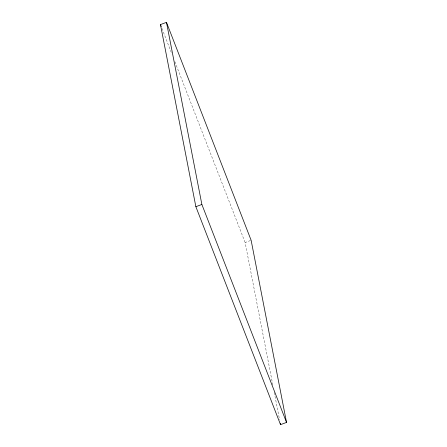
<?xml version="1.0" encoding="UTF-8"?>
<svg xmlns="http://www.w3.org/2000/svg" width="447" height="447" viewBox="0 0 447 447"><rect width="100%" height="100%" fill="white"/><g stroke="black" fill="none" stroke-linecap="round" stroke-linejoin="round"><path stroke-width="0.34" stroke-dasharray="2.23 1.68" d="M272.804 384.94L245.124 242.531L250.532 240.525M161.982 28.485L171.587 53.21M174.872 61.669L245.124 242.531M274.268 392.472L279.593 419.856"/><path stroke-width="0.67" d="M160.467 24.585L166.474 22.35L251.136 240.302L286.533 422.415L280.526 424.65L195.864 206.698L160.467 24.585L161.222 26.535M195.864 206.698L201.876 204.469L166.474 22.35M201.876 204.469L286.533 422.415M280.258 423.281L280.526 424.65"/></g></svg>
